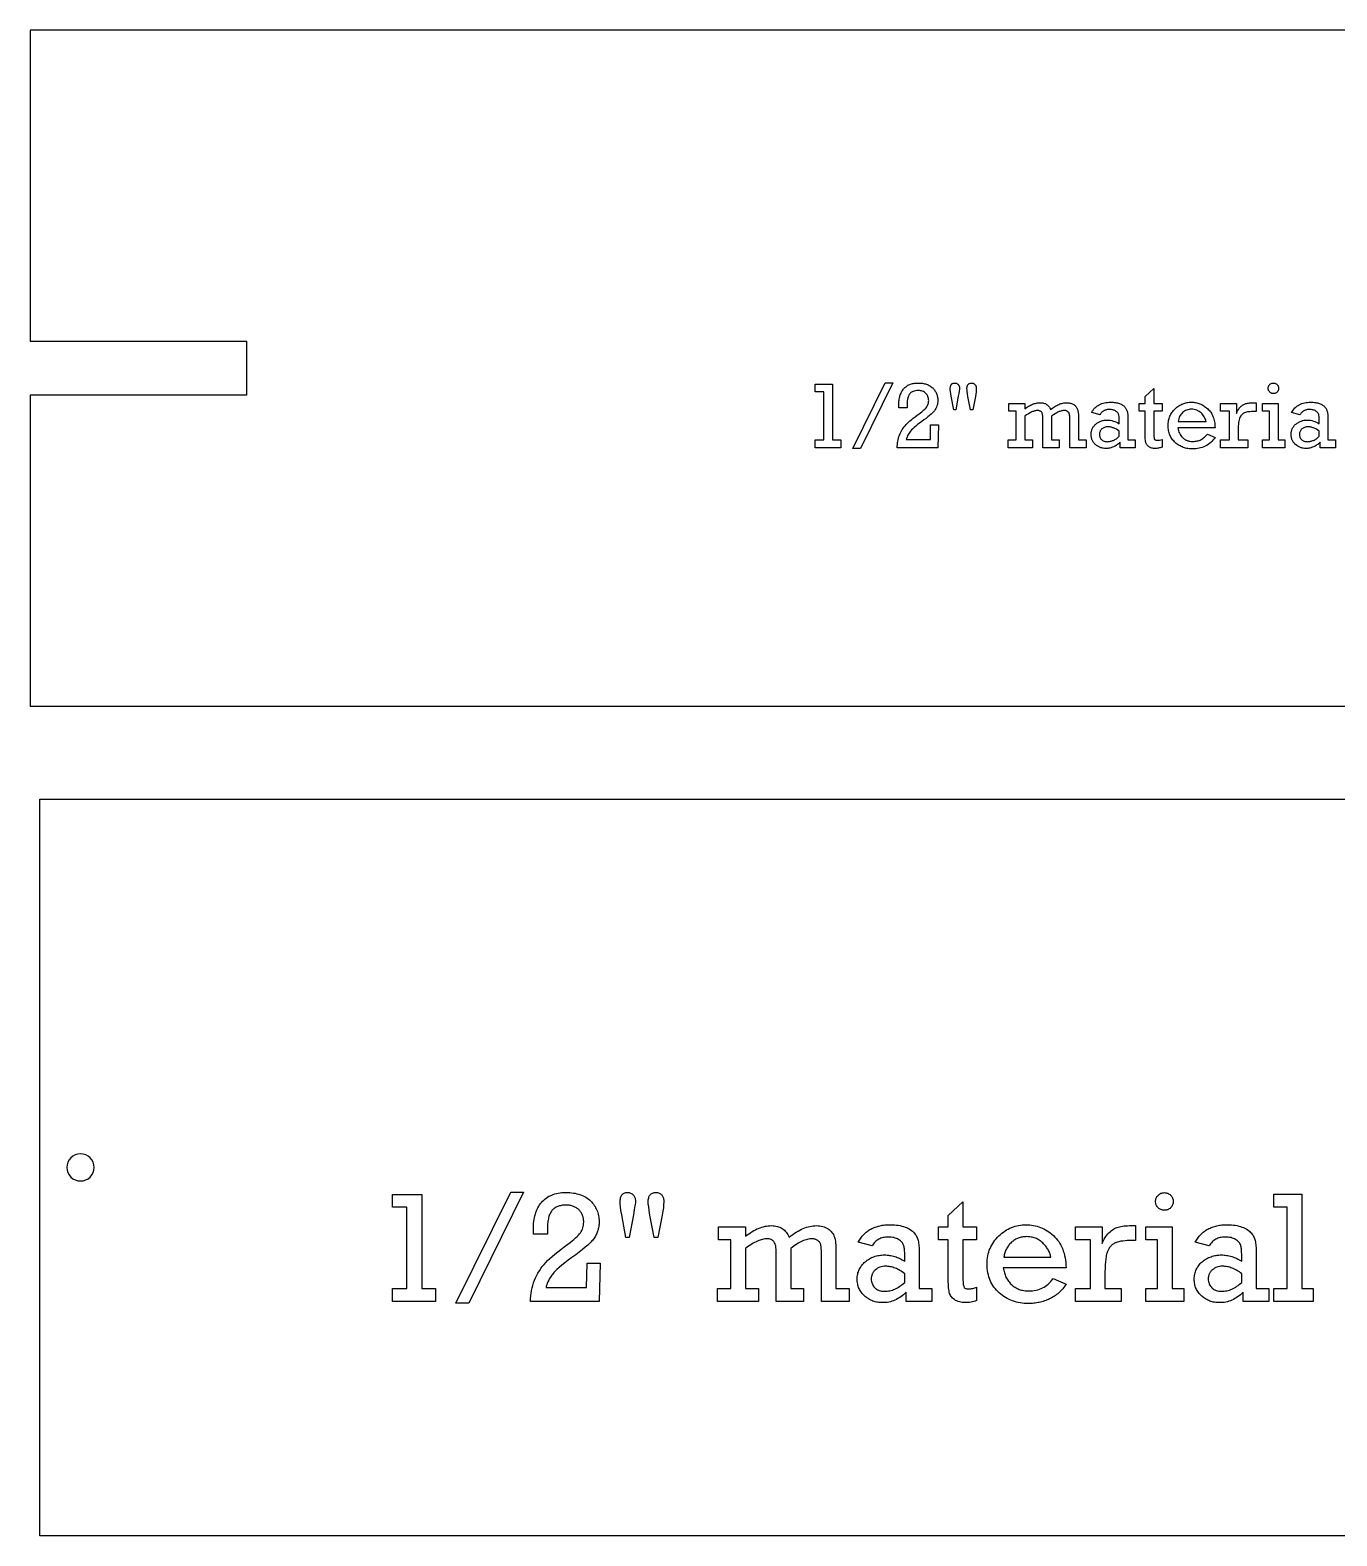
# Model space of a CAD drawing. Extents: x 1 to 150, y 1 to 98.
# Drawn here: x 99.74 to 111.82, y 83.37 to 97.29 of the extents above; entities that cross this region are included whole.
import ezdxf

# ---------------------------------------------------------------- set-up
doc = ezdxf.new("R2010")
doc.units = 0
doc.layers.add('LAYER_1', color=18, linetype='CONTINUOUS')

msp = doc.modelspace()

# ---------------------------------------------------------------- linework, layer by layer
at = {"layer": 'LAYER_1'}
for points in [[(123.554, 97.287), (99.741, 97.287), (99.741, 94.412), (101.741, 94.412), (101.741, 93.912), (99.741, 93.912), (99.741, 91.037), (123.554, 91.037), (123.554, 93.912), (121.554, 93.912), (121.554, 94.412), (123.554, 94.412)], [(107.076, 93.499), (107.076, 93.944), (106.996, 93.944), (106.996, 94.014), (107.156, 94.014), (107.156, 93.499), (107.233, 93.499), (107.233, 93.427), (106.996, 93.427), (106.996, 93.499)], [(107.645, 94.027), (107.715, 94.027), (107.415, 93.418), (107.345, 93.418)], [(108.136, 93.637), (108.13, 93.427), (107.754, 93.427), (107.755, 93.442), (107.756, 93.457), (107.757, 93.472), (107.76, 93.487), (107.763, 93.501), (107.767, 93.515), (107.771, 93.53), (107.776, 93.543), (107.782, 93.557), (107.788, 93.57), (107.795, 93.583), (107.802, 93.595), (107.81, 93.607), (107.819, 93.619), (107.828, 93.63), (107.837, 93.64), (107.848, 93.651), (107.86, 93.662), (107.873, 93.674), (107.887, 93.686), (107.903, 93.699), (107.92, 93.713), (107.938, 93.727), (107.958, 93.741), (107.97, 93.75), (107.982, 93.759), (107.992, 93.767), (108.001, 93.776), (108.009, 93.783), (108.016, 93.79), (108.022, 93.797), (108.028, 93.804), (108.032, 93.81), (108.035, 93.817), (108.039, 93.824), (108.041, 93.831), (108.043, 93.838), (108.045, 93.846), (108.045, 93.854), (108.046, 93.862), (108.045, 93.872), (108.044, 93.882), (108.042, 93.891), (108.039, 93.9), (108.036, 93.908), (108.031, 93.915), (108.026, 93.923), (108.02, 93.929), (108.013, 93.935), (108.006, 93.941), (107.998, 93.945), (107.989, 93.949), (107.98, 93.952), (107.97, 93.954), (107.96, 93.955), (107.949, 93.955), (107.936, 93.955), (107.924, 93.953), (107.913, 93.951), (107.903, 93.948), (107.898, 93.946), (107.894, 93.944), (107.89, 93.941), (107.886, 93.939), (107.882, 93.936), (107.878, 93.933), (107.875, 93.929), (107.871, 93.926), (107.869, 93.922), (107.866, 93.918), (107.863, 93.913), (107.861, 93.908), (107.857, 93.898), (107.853, 93.887), (107.85, 93.874), (107.848, 93.86), (107.847, 93.845), (107.847, 93.828), (107.847, 93.812), (107.848, 93.796), (107.77, 93.796), (107.769, 93.821), (107.769, 93.833), (107.77, 93.844), (107.771, 93.856), (107.772, 93.866), (107.774, 93.877), (107.776, 93.887), (107.778, 93.897), (107.78, 93.906), (107.783, 93.916), (107.787, 93.924), (107.791, 93.933), (107.795, 93.941), (107.799, 93.949), (107.804, 93.957), (107.809, 93.964), (107.814, 93.971), (107.82, 93.977), (107.826, 93.983), (107.833, 93.989), (107.84, 93.994), (107.847, 93.999), (107.854, 94.004), (107.862, 94.008), (107.87, 94.011), (107.879, 94.014), (107.887, 94.017), (107.897, 94.019), (107.906, 94.021), (107.916, 94.023), (107.926, 94.024), (107.936, 94.024), (107.947, 94.025), (107.958, 94.024), (107.969, 94.024), (107.979, 94.023), (107.989, 94.022), (107.998, 94.02), (108.008, 94.018), (108.017, 94.016), (108.025, 94.013), (108.034, 94.01), (108.042, 94.007), (108.049, 94.003), (108.057, 93.999), (108.064, 93.994), (108.07, 93.989), (108.077, 93.984), (108.083, 93.979), (108.088, 93.973), (108.094, 93.967), (108.099, 93.961), (108.103, 93.954), (108.108, 93.948), (108.111, 93.941), (108.115, 93.934), (108.118, 93.927), (108.121, 93.92), (108.123, 93.913), (108.125, 93.905), (108.127, 93.898), (108.128, 93.89), (108.129, 93.882), (108.13, 93.874), (108.13, 93.865), (108.129, 93.851), (108.128, 93.838), (108.126, 93.825), (108.122, 93.813), (108.118, 93.801), (108.113, 93.79), (108.106, 93.779), (108.099, 93.769), (108.09, 93.759), (108.08, 93.748), (108.068, 93.736), (108.054, 93.724), (108.038, 93.711), (108.021, 93.697), (108.002, 93.683), (107.981, 93.668), (107.961, 93.653), (107.942, 93.64), (107.926, 93.626), (107.911, 93.614), (107.898, 93.602), (107.887, 93.591), (107.878, 93.58), (107.87, 93.57), (107.864, 93.561), (107.858, 93.552), (107.853, 93.543), (107.849, 93.535), (107.846, 93.527), (107.843, 93.519), (107.841, 93.511), (107.839, 93.504), (108.061, 93.504), (108.064, 93.637)], [(108.277, 93.778), (108.254, 93.903), (108.25, 93.926), (108.247, 93.946), (108.245, 93.961), (108.245, 93.973), (108.245, 93.979), (108.246, 93.985), (108.246, 93.99), (108.247, 93.995), (108.249, 94), (108.251, 94.004), (108.253, 94.008), (108.255, 94.012), (108.258, 94.015), (108.261, 94.017), (108.264, 94.02), (108.268, 94.021), (108.272, 94.023), (108.276, 94.024), (108.281, 94.024), (108.286, 94.025), (108.29, 94.024), (108.295, 94.024), (108.299, 94.023), (108.303, 94.022), (108.307, 94.02), (108.31, 94.018), (108.314, 94.015), (108.317, 94.012), (108.32, 94.009), (108.322, 94.005), (108.325, 94.002), (108.326, 93.998), (108.328, 93.994), (108.329, 93.989), (108.329, 93.984), (108.329, 93.979), (108.329, 93.968), (108.327, 93.951), (108.323, 93.929), (108.318, 93.902), (108.296, 93.778)], [(108.432, 93.778), (108.409, 93.901), (108.405, 93.926), (108.402, 93.946), (108.4, 93.962), (108.399, 93.973), (108.399, 93.979), (108.4, 93.985), (108.401, 93.991), (108.402, 93.996), (108.403, 94), (108.405, 94.004), (108.408, 94.008), (108.41, 94.012), (108.413, 94.015), (108.416, 94.017), (108.42, 94.02), (108.424, 94.021), (108.428, 94.023), (108.432, 94.024), (108.437, 94.024), (108.442, 94.025), (108.447, 94.024), (108.451, 94.024), (108.456, 94.023), (108.46, 94.021), (108.463, 94.02), (108.467, 94.017), (108.47, 94.015), (108.473, 94.012), (108.476, 94.008), (108.478, 94.005), (108.48, 94.001), (108.482, 93.997), (108.483, 93.993), (108.484, 93.989), (108.484, 93.984), (108.485, 93.98), (108.484, 93.961), (108.483, 93.942), (108.48, 93.922), (108.477, 93.901), (108.453, 93.778)], [(109.992, 93.765), (109.992, 93.836), (110.046, 93.836), (110.046, 93.899), (110.126, 93.973), (110.126, 93.836), (110.202, 93.836), (110.202, 93.765), (110.126, 93.765), (110.126, 93.566), (110.126, 93.545), (110.127, 93.528), (110.128, 93.521), (110.129, 93.515), (110.13, 93.511), (110.131, 93.507), (110.133, 93.505), (110.135, 93.502), (110.137, 93.5), (110.14, 93.499), (110.144, 93.498), (110.148, 93.497), (110.153, 93.496), (110.158, 93.496), (110.169, 93.497), (110.18, 93.498), (110.191, 93.501), (110.202, 93.504), (110.202, 93.431), (110.194, 93.429), (110.186, 93.427), (110.178, 93.425), (110.171, 93.423), (110.163, 93.422), (110.155, 93.421), (110.148, 93.421), (110.14, 93.42), (110.131, 93.421), (110.122, 93.421), (110.114, 93.423), (110.107, 93.424), (110.099, 93.427), (110.093, 93.429), (110.086, 93.433), (110.08, 93.437), (110.075, 93.441), (110.07, 93.445), (110.065, 93.45), (110.062, 93.455), (110.058, 93.46), (110.055, 93.466), (110.053, 93.471), (110.051, 93.477), (110.05, 93.484), (110.049, 93.492), (110.047, 93.511), (110.046, 93.534), (110.046, 93.562), (110.046, 93.765)], [(111.183, 93.976), (111.183, 93.98), (111.184, 93.985), (111.185, 93.989), (111.186, 93.994), (111.188, 93.998), (111.19, 94.002), (111.193, 94.006), (111.196, 94.009), (111.2, 94.013), (111.204, 94.016), (111.208, 94.018), (111.212, 94.02), (111.217, 94.022), (111.221, 94.023), (111.226, 94.024), (111.231, 94.024), (111.236, 94.024), (111.241, 94.023), (111.245, 94.022), (111.25, 94.02), (111.254, 94.018), (111.258, 94.016), (111.262, 94.013), (111.266, 94.01), (111.269, 94.006), (111.272, 94.002), (111.274, 93.998), (111.276, 93.994), (111.278, 93.99), (111.279, 93.985), (111.28, 93.981), (111.28, 93.976), (111.28, 93.971), (111.279, 93.966), (111.278, 93.961), (111.276, 93.957), (111.274, 93.953), (111.272, 93.949), (111.269, 93.945), (111.266, 93.941), (111.262, 93.938), (111.258, 93.935), (111.254, 93.932), (111.25, 93.93), (111.245, 93.929), (111.241, 93.928), (111.236, 93.927), (111.231, 93.927), (111.226, 93.927), (111.222, 93.928), (111.217, 93.929), (111.213, 93.931), (111.208, 93.933), (111.204, 93.935), (111.201, 93.938), (111.197, 93.941), (111.194, 93.945), (111.191, 93.949), (111.188, 93.953), (111.186, 93.957), (111.185, 93.961), (111.184, 93.966), (111.183, 93.971)], [(108.853, 93.499), (108.853, 93.765), (108.785, 93.765), (108.785, 93.836), (108.933, 93.836), (108.933, 93.785), (108.942, 93.792), (108.951, 93.798), (108.96, 93.805), (108.969, 93.81), (108.978, 93.815), (108.987, 93.82), (108.996, 93.824), (109.005, 93.828), (109.014, 93.832), (109.023, 93.835), (109.032, 93.837), (109.041, 93.839), (109.049, 93.841), (109.058, 93.842), (109.067, 93.843), (109.076, 93.843), (109.084, 93.843), (109.092, 93.842), (109.1, 93.841), (109.108, 93.839), (109.115, 93.837), (109.122, 93.834), (109.129, 93.831), (109.135, 93.827), (109.141, 93.823), (109.146, 93.818), (109.151, 93.813), (109.156, 93.807), (109.161, 93.801), (109.165, 93.794), (109.169, 93.787), (109.172, 93.779), (109.182, 93.787), (109.192, 93.794), (109.202, 93.801), (109.212, 93.807), (109.221, 93.813), (109.231, 93.818), (109.24, 93.823), (109.249, 93.827), (109.259, 93.831), (109.268, 93.834), (109.277, 93.837), (109.286, 93.839), (109.295, 93.841), (109.304, 93.842), (109.312, 93.843), (109.321, 93.843), (109.331, 93.843), (109.34, 93.842), (109.349, 93.84), (109.357, 93.838), (109.365, 93.836), (109.373, 93.833), (109.38, 93.829), (109.386, 93.825), (109.393, 93.821), (109.398, 93.816), (109.403, 93.811), (109.408, 93.805), (109.412, 93.8), (109.415, 93.794), (109.418, 93.787), (109.421, 93.781), (109.423, 93.774), (109.425, 93.766), (109.426, 93.757), (109.428, 93.748), (109.429, 93.737), (109.429, 93.726), (109.43, 93.702), (109.43, 93.499), (109.501, 93.499), (109.501, 93.427), (109.349, 93.427), (109.349, 93.687), (109.349, 93.704), (109.349, 93.717), (109.348, 93.729), (109.346, 93.737), (109.345, 93.741), (109.344, 93.744), (109.343, 93.748), (109.341, 93.751), (109.339, 93.754), (109.336, 93.756), (109.333, 93.759), (109.33, 93.761), (109.327, 93.764), (109.323, 93.766), (109.32, 93.767), (109.316, 93.769), (109.312, 93.77), (109.308, 93.77), (109.304, 93.771), (109.299, 93.771), (109.293, 93.771), (109.286, 93.77), (109.279, 93.769), (109.272, 93.768), (109.266, 93.766), (109.259, 93.763), (109.251, 93.761), (109.244, 93.758), (109.237, 93.754), (109.229, 93.75), (109.214, 93.741), (109.198, 93.73), (109.182, 93.718), (109.182, 93.499), (109.252, 93.499), (109.252, 93.427), (109.102, 93.427), (109.102, 93.695), (109.101, 93.704), (109.101, 93.713), (109.1, 93.722), (109.099, 93.729), (109.097, 93.736), (109.095, 93.743), (109.093, 93.748), (109.09, 93.753), (109.087, 93.757), (109.083, 93.761), (109.079, 93.764), (109.074, 93.766), (109.069, 93.768), (109.064, 93.77), (109.057, 93.771), (109.051, 93.771), (109.045, 93.771), (109.039, 93.77), (109.033, 93.769), (109.026, 93.768), (109.02, 93.766), (109.013, 93.763), (109.006, 93.761), (108.999, 93.758), (108.983, 93.75), (108.968, 93.741), (108.951, 93.73), (108.933, 93.718), (108.933, 93.499), (109.005, 93.499), (109.005, 93.427), (108.78, 93.427), (108.78, 93.499)], [(109.955, 93.499), (109.955, 93.427), (109.815, 93.427), (109.815, 93.477), (109.807, 93.47), (109.8, 93.464), (109.792, 93.458), (109.785, 93.452), (109.777, 93.447), (109.769, 93.442), (109.761, 93.438), (109.753, 93.434), (109.745, 93.431), (109.736, 93.428), (109.728, 93.426), (109.72, 93.424), (109.711, 93.422), (109.702, 93.421), (109.693, 93.421), (109.684, 93.42), (109.671, 93.421), (109.657, 93.423), (109.651, 93.424), (109.645, 93.425), (109.638, 93.427), (109.632, 93.429), (109.626, 93.432), (109.62, 93.435), (109.615, 93.438), (109.609, 93.441), (109.598, 93.448), (109.587, 93.457), (109.582, 93.461), (109.578, 93.466), (109.573, 93.471), (109.569, 93.476), (109.566, 93.481), (109.562, 93.487), (109.559, 93.492), (109.556, 93.498), (109.554, 93.504), (109.552, 93.51), (109.55, 93.516), (109.549, 93.523), (109.548, 93.529), (109.547, 93.536), (109.546, 93.543), (109.546, 93.55), (109.546, 93.557), (109.547, 93.564), (109.548, 93.57), (109.549, 93.577), (109.55, 93.584), (109.552, 93.59), (109.555, 93.596), (109.557, 93.602), (109.56, 93.608), (109.563, 93.613), (109.567, 93.619), (109.571, 93.624), (109.575, 93.63), (109.58, 93.635), (109.585, 93.64), (109.59, 93.644), (109.595, 93.649), (109.601, 93.653), (109.607, 93.657), (109.613, 93.661), (109.619, 93.664), (109.625, 93.667), (109.632, 93.67), (109.638, 93.673), (109.645, 93.675), (109.652, 93.677), (109.659, 93.678), (109.666, 93.68), (109.673, 93.681), (109.68, 93.682), (109.695, 93.682), (109.71, 93.682), (109.724, 93.68), (109.738, 93.677), (109.752, 93.673), (109.766, 93.669), (109.78, 93.663), (109.793, 93.656), (109.807, 93.647), (109.807, 93.688), (109.806, 93.703), (109.805, 93.716), (109.803, 93.727), (109.801, 93.736), (109.799, 93.74), (109.797, 93.744), (109.794, 93.748), (109.791, 93.752), (109.787, 93.756), (109.783, 93.76), (109.778, 93.763), (109.773, 93.767), (109.767, 93.77), (109.761, 93.773), (109.755, 93.775), (109.748, 93.777), (109.741, 93.778), (109.733, 93.779), (109.725, 93.78), (109.716, 93.78), (109.709, 93.78), (109.702, 93.779), (109.695, 93.779), (109.688, 93.777), (109.682, 93.775), (109.675, 93.773), (109.67, 93.771), (109.664, 93.768), (109.659, 93.765), (109.654, 93.761), (109.649, 93.757), (109.644, 93.753), (109.64, 93.748), (109.636, 93.743), (109.632, 93.738), (109.629, 93.732), (109.552, 93.752), (109.558, 93.764), (109.566, 93.775), (109.573, 93.785), (109.582, 93.794), (109.591, 93.803), (109.6, 93.811), (109.611, 93.818), (109.621, 93.824), (109.633, 93.83), (109.645, 93.834), (109.657, 93.839), (109.67, 93.842), (109.684, 93.845), (109.698, 93.846), (109.713, 93.847), (109.728, 93.848), (109.74, 93.848), (109.751, 93.847), (109.761, 93.846), (109.771, 93.845), (109.781, 93.843), (109.791, 93.841), (109.8, 93.838), (109.808, 93.835), (109.816, 93.832), (109.824, 93.829), (109.831, 93.825), (109.837, 93.821), (109.843, 93.817), (109.849, 93.813), (109.854, 93.808), (109.858, 93.803), (109.862, 93.798), (109.866, 93.793), (109.869, 93.788), (109.872, 93.783), (109.875, 93.777), (109.877, 93.772), (109.879, 93.766), (109.88, 93.761), (109.882, 93.755), (109.883, 93.748), (109.885, 93.731), (109.886, 93.711), (109.886, 93.688), (109.886, 93.499)], [(110.692, 93.611), (110.347, 93.611), (110.35, 93.598), (110.353, 93.584), (110.357, 93.572), (110.363, 93.56), (110.369, 93.549), (110.376, 93.539), (110.383, 93.529), (110.392, 93.52), (110.397, 93.515), (110.402, 93.511), (110.407, 93.508), (110.412, 93.504), (110.418, 93.501), (110.423, 93.498), (110.429, 93.496), (110.435, 93.493), (110.441, 93.491), (110.447, 93.49), (110.453, 93.488), (110.46, 93.487), (110.473, 93.485), (110.487, 93.485), (110.498, 93.485), (110.508, 93.486), (110.518, 93.487), (110.527, 93.489), (110.537, 93.491), (110.546, 93.494), (110.554, 93.498), (110.563, 93.502), (110.571, 93.506), (110.579, 93.511), (110.587, 93.517), (110.594, 93.523), (110.601, 93.529), (110.608, 93.536), (110.614, 93.544), (110.621, 93.552), (110.692, 93.521), (110.683, 93.508), (110.673, 93.496), (110.663, 93.485), (110.652, 93.474), (110.64, 93.465), (110.628, 93.456), (110.615, 93.448), (110.602, 93.441), (110.588, 93.435), (110.574, 93.43), (110.559, 93.425), (110.545, 93.422), (110.53, 93.419), (110.516, 93.417), (110.501, 93.416), (110.486, 93.415), (110.474, 93.415), (110.463, 93.416), (110.452, 93.417), (110.441, 93.419), (110.43, 93.421), (110.419, 93.423), (110.409, 93.426), (110.399, 93.43), (110.389, 93.434), (110.379, 93.438), (110.37, 93.443), (110.36, 93.448), (110.351, 93.454), (110.342, 93.46), (110.334, 93.467), (110.325, 93.474), (110.317, 93.481), (110.31, 93.489), (110.303, 93.497), (110.296, 93.506), (110.29, 93.514), (110.285, 93.523), (110.28, 93.533), (110.275, 93.543), (110.271, 93.553), (110.268, 93.563), (110.265, 93.574), (110.263, 93.585), (110.261, 93.596), (110.26, 93.608), (110.259, 93.62), (110.259, 93.632), (110.259, 93.643), (110.26, 93.655), (110.261, 93.666), (110.263, 93.677), (110.265, 93.687), (110.268, 93.698), (110.271, 93.708), (110.275, 93.718), (110.279, 93.727), (110.284, 93.737), (110.289, 93.746), (110.295, 93.754), (110.302, 93.763), (110.308, 93.771), (110.316, 93.779), (110.324, 93.787), (110.332, 93.794), (110.34, 93.801), (110.349, 93.808), (110.357, 93.814), (110.366, 93.819), (110.375, 93.824), (110.384, 93.829), (110.393, 93.833), (110.403, 93.836), (110.412, 93.839), (110.422, 93.842), (110.432, 93.844), (110.442, 93.846), (110.452, 93.847), (110.462, 93.848), (110.473, 93.848), (110.483, 93.848), (110.493, 93.847), (110.503, 93.846), (110.513, 93.844), (110.523, 93.842), (110.532, 93.84), (110.542, 93.836), (110.551, 93.833), (110.561, 93.829), (110.57, 93.825), (110.579, 93.82), (110.588, 93.814), (110.596, 93.809), (110.605, 93.802), (110.614, 93.796), (110.622, 93.788), (110.63, 93.781), (110.638, 93.773), (110.645, 93.764), (110.652, 93.755), (110.658, 93.746), (110.663, 93.736), (110.668, 93.725), (110.673, 93.714), (110.677, 93.703), (110.681, 93.691), (110.684, 93.679), (110.686, 93.667), (110.689, 93.654), (110.69, 93.64), (110.691, 93.626)], [(110.825, 93.499), (110.825, 93.765), (110.743, 93.765), (110.743, 93.836), (110.89, 93.836), (110.89, 93.744), (110.893, 93.753), (110.897, 93.761), (110.901, 93.769), (110.906, 93.777), (110.911, 93.784), (110.916, 93.791), (110.921, 93.798), (110.927, 93.804), (110.933, 93.81), (110.939, 93.815), (110.946, 93.819), (110.952, 93.824), (110.958, 93.827), (110.965, 93.83), (110.972, 93.833), (110.978, 93.835), (110.985, 93.837), (110.993, 93.839), (111.001, 93.84), (111.01, 93.841), (111.03, 93.842), (111.052, 93.843), (111.073, 93.843), (111.073, 93.762), (111.057, 93.762), (111.042, 93.761), (111.028, 93.761), (111.015, 93.76), (111.003, 93.759), (110.992, 93.757), (110.982, 93.755), (110.973, 93.752), (110.965, 93.749), (110.958, 93.746), (110.951, 93.742), (110.945, 93.737), (110.939, 93.732), (110.933, 93.726), (110.929, 93.72), (110.924, 93.712), (110.92, 93.705), (110.917, 93.696), (110.914, 93.685), (110.911, 93.673), (110.909, 93.66), (110.908, 93.644), (110.907, 93.627), (110.906, 93.609), (110.906, 93.589), (110.906, 93.499), (110.995, 93.499), (110.995, 93.427), (110.743, 93.427), (110.743, 93.499)], [(111.194, 93.499), (111.194, 93.765), (111.131, 93.765), (111.131, 93.836), (111.274, 93.836), (111.274, 93.499), (111.338, 93.499), (111.338, 93.427), (111.131, 93.427), (111.131, 93.499)], [(111.804, 93.499), (111.804, 93.427), (111.664, 93.427), (111.664, 93.477), (111.656, 93.47), (111.649, 93.464), (111.641, 93.458), (111.633, 93.452), (111.626, 93.447), (111.618, 93.442), (111.61, 93.438), (111.602, 93.434), (111.594, 93.431), (111.585, 93.428), (111.577, 93.426), (111.568, 93.424), (111.56, 93.422), (111.551, 93.421), (111.542, 93.421), (111.533, 93.42), (111.52, 93.421), (111.506, 93.423), (111.5, 93.424), (111.493, 93.425), (111.487, 93.427), (111.481, 93.429), (111.475, 93.432), (111.469, 93.435), (111.463, 93.438), (111.458, 93.441), (111.447, 93.448), (111.436, 93.457), (111.431, 93.461), (111.427, 93.466), (111.422, 93.471), (111.418, 93.476), (111.414, 93.481), (111.411, 93.487), (111.408, 93.492), (111.405, 93.498), (111.403, 93.504), (111.401, 93.51), (111.399, 93.516), (111.398, 93.523), (111.396, 93.529), (111.396, 93.536), (111.395, 93.543), (111.395, 93.55), (111.395, 93.557), (111.396, 93.564), (111.397, 93.57), (111.398, 93.577), (111.399, 93.584), (111.401, 93.59), (111.403, 93.596), (111.406, 93.602), (111.409, 93.608), (111.412, 93.613), (111.416, 93.619), (111.42, 93.624), (111.424, 93.63), (111.428, 93.635), (111.433, 93.64), (111.439, 93.644), (111.444, 93.649), (111.45, 93.653), (111.456, 93.657), (111.462, 93.661), (111.468, 93.664), (111.474, 93.667), (111.48, 93.67), (111.487, 93.673), (111.494, 93.675), (111.5, 93.677), (111.507, 93.678), (111.515, 93.68), (111.522, 93.681), (111.529, 93.682), (111.544, 93.682), (111.559, 93.682), (111.573, 93.68), (111.587, 93.677), (111.601, 93.673), (111.615, 93.669), (111.628, 93.663), (111.642, 93.656), (111.655, 93.647), (111.655, 93.688), (111.655, 93.703), (111.654, 93.716), (111.652, 93.727), (111.65, 93.736), (111.648, 93.74), (111.646, 93.744), (111.643, 93.748), (111.64, 93.752), (111.636, 93.756), (111.632, 93.76), (111.627, 93.763), (111.622, 93.767), (111.616, 93.77), (111.61, 93.773), (111.604, 93.775), (111.597, 93.777), (111.589, 93.778), (111.582, 93.779), (111.574, 93.78), (111.565, 93.78), (111.558, 93.78), (111.55, 93.779), (111.543, 93.779), (111.537, 93.777), (111.53, 93.775), (111.524, 93.773), (111.518, 93.771), (111.513, 93.768), (111.508, 93.765), (111.502, 93.761), (111.498, 93.757), (111.493, 93.753), (111.489, 93.748), (111.485, 93.743), (111.481, 93.738), (111.477, 93.732), (111.4, 93.752), (111.407, 93.764), (111.414, 93.775), (111.422, 93.785), (111.431, 93.794), (111.44, 93.803), (111.449, 93.811), (111.46, 93.818), (111.47, 93.824), (111.482, 93.83), (111.494, 93.834), (111.506, 93.839), (111.519, 93.842), (111.533, 93.845), (111.547, 93.846), (111.562, 93.847), (111.577, 93.848), (111.589, 93.848), (111.6, 93.847), (111.61, 93.846), (111.62, 93.845), (111.63, 93.843), (111.639, 93.841), (111.648, 93.838), (111.657, 93.835), (111.665, 93.832), (111.673, 93.829), (111.68, 93.825), (111.686, 93.821), (111.692, 93.817), (111.698, 93.813), (111.703, 93.808), (111.707, 93.803), (111.711, 93.798), (111.715, 93.793), (111.718, 93.788), (111.721, 93.783), (111.723, 93.777), (111.726, 93.772), (111.728, 93.766), (111.729, 93.761), (111.731, 93.755), (111.732, 93.748), (111.734, 93.731), (111.735, 93.711), (111.735, 93.688), (111.735, 93.499)], [(110.609, 93.67), (110.606, 93.68), (110.603, 93.691), (110.599, 93.701), (110.593, 93.711), (110.587, 93.721), (110.58, 93.73), (110.573, 93.739), (110.564, 93.748), (110.555, 93.756), (110.545, 93.763), (110.54, 93.766), (110.534, 93.769), (110.529, 93.772), (110.524, 93.774), (110.512, 93.778), (110.5, 93.781), (110.488, 93.782), (110.475, 93.783), (110.463, 93.782), (110.452, 93.781), (110.441, 93.778), (110.43, 93.775), (110.42, 93.77), (110.41, 93.765), (110.401, 93.759), (110.392, 93.751), (110.384, 93.743), (110.377, 93.734), (110.37, 93.725), (110.365, 93.715), (110.36, 93.705), (110.356, 93.694), (110.353, 93.682), (110.35, 93.67)], [(109.807, 93.579), (109.794, 93.589), (109.781, 93.597), (109.767, 93.604), (109.754, 93.61), (109.748, 93.612), (109.741, 93.614), (109.735, 93.616), (109.728, 93.617), (109.721, 93.619), (109.715, 93.619), (109.708, 93.62), (109.701, 93.62), (109.693, 93.62), (109.685, 93.619), (109.678, 93.617), (109.671, 93.615), (109.664, 93.612), (109.657, 93.609), (109.651, 93.605), (109.646, 93.6), (109.64, 93.595), (109.636, 93.59), (109.632, 93.584), (109.629, 93.578), (109.626, 93.572), (109.624, 93.565), (109.623, 93.558), (109.623, 93.55), (109.623, 93.543), (109.624, 93.536), (109.626, 93.53), (109.628, 93.524), (109.631, 93.518), (109.634, 93.512), (109.638, 93.507), (109.643, 93.502), (109.648, 93.497), (109.653, 93.493), (109.659, 93.49), (109.666, 93.487), (109.673, 93.485), (109.68, 93.484), (109.688, 93.483), (109.696, 93.482), (109.704, 93.483), (109.711, 93.483), (109.718, 93.484), (109.725, 93.486), (109.732, 93.487), (109.739, 93.489), (109.746, 93.492), (109.753, 93.495), (109.76, 93.498), (109.767, 93.502), (109.773, 93.506), (109.78, 93.51), (109.787, 93.515), (109.794, 93.52), (109.8, 93.526), (109.807, 93.532)], [(111.655, 93.579), (111.642, 93.589), (111.629, 93.597), (111.616, 93.604), (111.603, 93.61), (111.597, 93.612), (111.59, 93.614), (111.583, 93.616), (111.577, 93.617), (111.57, 93.619), (111.563, 93.619), (111.557, 93.62), (111.55, 93.62), (111.542, 93.62), (111.534, 93.619), (111.527, 93.617), (111.52, 93.615), (111.513, 93.612), (111.506, 93.609), (111.5, 93.605), (111.494, 93.6), (111.489, 93.595), (111.485, 93.59), (111.481, 93.584), (111.478, 93.578), (111.475, 93.572), (111.473, 93.565), (111.472, 93.558), (111.472, 93.55), (111.472, 93.543), (111.473, 93.536), (111.475, 93.53), (111.477, 93.524), (111.48, 93.518), (111.483, 93.512), (111.487, 93.507), (111.492, 93.502), (111.497, 93.497), (111.502, 93.493), (111.508, 93.49), (111.515, 93.487), (111.522, 93.485), (111.529, 93.484), (111.537, 93.483), (111.545, 93.482), (111.552, 93.483), (111.56, 93.483), (111.567, 93.484), (111.574, 93.486), (111.581, 93.487), (111.588, 93.489), (111.595, 93.492), (111.602, 93.495), (111.609, 93.498), (111.616, 93.502), (111.622, 93.506), (111.629, 93.51), (111.636, 93.515), (111.642, 93.52), (111.649, 93.526), (111.655, 93.532)], [(122.019, 87.584), (122.019, 83.367), (99.832, 83.367), (99.832, 90.179), (119.527, 90.179), (120.519, 90.179), (122.019, 88.679)], [(103.224, 85.655), (103.224, 86.405), (103.089, 86.405), (103.089, 86.524), (103.36, 86.524), (103.36, 85.655), (103.489, 85.655), (103.489, 85.535), (103.089, 85.535), (103.089, 85.655)], [(104.183, 86.545), (104.301, 86.545), (103.795, 85.519), (103.677, 85.519)], [(105.009, 85.889), (105, 85.535), (104.367, 85.535), (104.367, 85.56), (104.369, 85.585), (104.372, 85.61), (104.376, 85.635), (104.381, 85.659), (104.387, 85.683), (104.395, 85.707), (104.404, 85.731), (104.413, 85.754), (104.424, 85.776), (104.435, 85.797), (104.448, 85.818), (104.461, 85.838), (104.475, 85.857), (104.491, 85.876), (104.507, 85.894), (104.524, 85.912), (104.544, 85.931), (104.566, 85.95), (104.591, 85.971), (104.617, 85.993), (104.646, 86.015), (104.677, 86.039), (104.71, 86.063), (104.731, 86.079), (104.75, 86.094), (104.767, 86.108), (104.782, 86.121), (104.796, 86.134), (104.808, 86.147), (104.818, 86.158), (104.827, 86.169), (104.834, 86.18), (104.84, 86.191), (104.846, 86.203), (104.85, 86.215), (104.853, 86.227), (104.856, 86.24), (104.857, 86.254), (104.858, 86.268), (104.858, 86.276), (104.857, 86.285), (104.856, 86.293), (104.855, 86.301), (104.853, 86.308), (104.852, 86.316), (104.849, 86.323), (104.847, 86.33), (104.844, 86.337), (104.841, 86.344), (104.837, 86.351), (104.833, 86.357), (104.829, 86.363), (104.824, 86.369), (104.82, 86.375), (104.814, 86.38), (104.809, 86.386), (104.803, 86.391), (104.797, 86.395), (104.79, 86.4), (104.784, 86.404), (104.777, 86.407), (104.77, 86.41), (104.763, 86.413), (104.755, 86.416), (104.747, 86.418), (104.739, 86.42), (104.731, 86.422), (104.722, 86.423), (104.713, 86.424), (104.704, 86.424), (104.695, 86.424), (104.684, 86.424), (104.673, 86.423), (104.663, 86.423), (104.653, 86.421), (104.644, 86.419), (104.634, 86.417), (104.626, 86.415), (104.617, 86.412), (104.609, 86.408), (104.602, 86.405), (104.595, 86.401), (104.588, 86.396), (104.581, 86.391), (104.575, 86.386), (104.57, 86.38), (104.564, 86.374), (104.559, 86.368), (104.555, 86.361), (104.55, 86.353), (104.546, 86.345), (104.542, 86.337), (104.539, 86.328), (104.536, 86.318), (104.533, 86.308), (104.531, 86.298), (104.529, 86.287), (104.527, 86.276), (104.525, 86.264), (104.524, 86.251), (104.524, 86.238), (104.523, 86.225), (104.523, 86.211), (104.523, 86.183), (104.524, 86.156), (104.393, 86.156), (104.392, 86.198), (104.392, 86.218), (104.393, 86.238), (104.394, 86.256), (104.397, 86.275), (104.399, 86.292), (104.403, 86.309), (104.406, 86.326), (104.411, 86.342), (104.416, 86.357), (104.422, 86.372), (104.428, 86.387), (104.435, 86.4), (104.442, 86.414), (104.45, 86.426), (104.459, 86.439), (104.468, 86.45), (104.478, 86.461), (104.488, 86.472), (104.499, 86.481), (104.511, 86.49), (104.523, 86.498), (104.535, 86.506), (104.548, 86.512), (104.562, 86.518), (104.576, 86.524), (104.591, 86.528), (104.607, 86.532), (104.622, 86.535), (104.639, 86.538), (104.656, 86.54), (104.674, 86.541), (104.692, 86.541), (104.71, 86.541), (104.728, 86.54), (104.745, 86.538), (104.762, 86.536), (104.778, 86.534), (104.794, 86.53), (104.809, 86.526), (104.823, 86.522), (104.837, 86.517), (104.851, 86.511), (104.864, 86.504), (104.876, 86.497), (104.888, 86.49), (104.899, 86.482), (104.91, 86.473), (104.92, 86.463), (104.93, 86.454), (104.939, 86.443), (104.947, 86.433), (104.955, 86.422), (104.962, 86.411), (104.968, 86.4), (104.974, 86.389), (104.98, 86.377), (104.984, 86.365), (104.988, 86.352), (104.992, 86.34), (104.995, 86.327), (104.997, 86.314), (104.998, 86.3), (104.999, 86.287), (104.999, 86.273), (104.999, 86.261), (104.999, 86.249), (104.998, 86.238), (104.996, 86.227), (104.994, 86.216), (104.992, 86.205), (104.99, 86.195), (104.986, 86.185), (104.983, 86.175), (104.979, 86.165), (104.975, 86.155), (104.97, 86.146), (104.965, 86.137), (104.96, 86.128), (104.954, 86.119), (104.947, 86.111), (104.941, 86.102), (104.933, 86.094), (104.925, 86.084), (104.916, 86.075), (104.906, 86.065), (104.895, 86.055), (104.872, 86.035), (104.845, 86.013), (104.816, 85.99), (104.784, 85.966), (104.749, 85.941), (104.715, 85.916), (104.684, 85.892), (104.656, 85.87), (104.631, 85.849), (104.609, 85.829), (104.599, 85.819), (104.59, 85.81), (104.582, 85.801), (104.574, 85.792), (104.568, 85.784), (104.562, 85.776), (104.551, 85.76), (104.542, 85.745), (104.534, 85.73), (104.527, 85.716), (104.521, 85.702), (104.516, 85.689), (104.512, 85.676), (104.51, 85.663), (104.883, 85.663), (104.889, 85.889)], [(105.248, 86.125), (105.209, 86.336), (105.202, 86.376), (105.197, 86.408), (105.194, 86.434), (105.193, 86.445), (105.193, 86.453), (105.194, 86.464), (105.194, 86.474), (105.196, 86.483), (105.198, 86.492), (105.2, 86.5), (105.203, 86.507), (105.206, 86.513), (105.211, 86.519), (105.215, 86.524), (105.22, 86.529), (105.226, 86.533), (105.232, 86.536), (105.239, 86.538), (105.246, 86.54), (105.254, 86.541), (105.262, 86.541), (105.27, 86.541), (105.277, 86.54), (105.284, 86.538), (105.291, 86.536), (105.297, 86.533), (105.304, 86.529), (105.309, 86.525), (105.315, 86.52), (105.32, 86.515), (105.324, 86.509), (105.327, 86.502), (105.33, 86.496), (105.333, 86.489), (105.334, 86.481), (105.335, 86.473), (105.336, 86.465), (105.335, 86.456), (105.335, 86.445), (105.333, 86.433), (105.331, 86.417), (105.325, 86.38), (105.317, 86.334), (105.279, 86.125)], [(105.509, 86.125), (105.47, 86.332), (105.463, 86.374), (105.458, 86.408), (105.456, 86.423), (105.454, 86.435), (105.454, 86.446), (105.453, 86.454), (105.454, 86.465), (105.454, 86.475), (105.456, 86.484), (105.458, 86.492), (105.46, 86.5), (105.463, 86.507), (105.467, 86.514), (105.471, 86.519), (105.476, 86.524), (105.482, 86.529), (105.488, 86.533), (105.494, 86.536), (105.501, 86.538), (105.509, 86.54), (105.517, 86.541), (105.526, 86.541), (105.534, 86.541), (105.541, 86.54), (105.548, 86.538), (105.555, 86.536), (105.561, 86.533), (105.567, 86.529), (105.572, 86.524), (105.578, 86.519), (105.582, 86.514), (105.586, 86.508), (105.589, 86.502), (105.592, 86.495), (105.594, 86.488), (105.596, 86.481), (105.597, 86.473), (105.597, 86.466), (105.597, 86.45), (105.596, 86.434), (105.595, 86.418), (105.594, 86.401), (105.592, 86.385), (105.59, 86.368), (105.587, 86.351), (105.584, 86.333), (105.543, 86.125)], [(108.137, 86.104), (108.137, 86.224), (108.227, 86.224), (108.227, 86.33), (108.362, 86.454), (108.362, 86.224), (108.489, 86.224), (108.489, 86.104), (108.362, 86.104), (108.362, 85.769), (108.362, 85.75), (108.362, 85.732), (108.363, 85.717), (108.364, 85.704), (108.365, 85.692), (108.367, 85.683), (108.369, 85.675), (108.371, 85.669), (108.373, 85.665), (108.377, 85.661), (108.381, 85.658), (108.386, 85.655), (108.392, 85.653), (108.399, 85.652), (108.407, 85.651), (108.415, 85.651), (108.425, 85.651), (108.434, 85.652), (108.443, 85.653), (108.453, 85.654), (108.462, 85.656), (108.471, 85.659), (108.48, 85.662), (108.489, 85.665), (108.489, 85.542), (108.476, 85.537), (108.463, 85.534), (108.45, 85.53), (108.437, 85.528), (108.424, 85.526), (108.411, 85.524), (108.398, 85.523), (108.385, 85.523), (108.37, 85.524), (108.356, 85.525), (108.342, 85.527), (108.329, 85.53), (108.317, 85.534), (108.306, 85.539), (108.295, 85.544), (108.285, 85.551), (108.276, 85.558), (108.267, 85.565), (108.26, 85.573), (108.254, 85.581), (108.248, 85.59), (108.243, 85.599), (108.239, 85.609), (108.236, 85.619), (108.234, 85.631), (108.232, 85.644), (108.23, 85.659), (108.229, 85.676), (108.228, 85.694), (108.227, 85.715), (108.227, 85.737), (108.227, 85.762), (108.227, 86.104)], [(110.142, 86.458), (110.142, 86.467), (110.144, 86.474), (110.145, 86.482), (110.148, 86.489), (110.151, 86.496), (110.155, 86.503), (110.16, 86.509), (110.165, 86.515), (110.171, 86.521), (110.178, 86.526), (110.184, 86.53), (110.191, 86.534), (110.199, 86.536), (110.207, 86.538), (110.215, 86.539), (110.224, 86.54), (110.232, 86.539), (110.24, 86.538), (110.248, 86.536), (110.255, 86.534), (110.262, 86.53), (110.269, 86.526), (110.276, 86.522), (110.282, 86.516), (110.287, 86.51), (110.292, 86.504), (110.296, 86.497), (110.3, 86.49), (110.303, 86.483), (110.304, 86.475), (110.306, 86.467), (110.306, 86.458), (110.306, 86.45), (110.304, 86.442), (110.303, 86.434), (110.3, 86.427), (110.296, 86.42), (110.292, 86.413), (110.287, 86.407), (110.282, 86.4), (110.276, 86.395), (110.269, 86.39), (110.262, 86.386), (110.255, 86.382), (110.248, 86.38), (110.24, 86.378), (110.232, 86.377), (110.224, 86.377), (110.216, 86.377), (110.208, 86.378), (110.2, 86.38), (110.192, 86.383), (110.185, 86.386), (110.179, 86.39), (110.172, 86.395), (110.166, 86.401), (110.16, 86.407), (110.156, 86.413), (110.151, 86.42), (110.148, 86.427), (110.145, 86.435), (110.144, 86.442), (110.142, 86.45)], [(111.359, 85.655), (111.359, 86.405), (111.236, 86.405), (111.236, 86.525), (111.494, 86.525), (111.494, 85.655), (111.6, 85.655), (111.6, 85.535), (111.236, 85.535), (111.236, 85.655)], [(106.218, 85.655), (106.218, 86.104), (106.103, 86.104), (106.103, 86.224), (106.353, 86.224), (106.353, 86.137), (106.368, 86.149), (106.383, 86.16), (106.399, 86.17), (106.414, 86.18), (106.429, 86.189), (106.444, 86.197), (106.459, 86.204), (106.474, 86.21), (106.489, 86.216), (106.504, 86.221), (106.519, 86.225), (106.534, 86.229), (106.548, 86.231), (106.563, 86.233), (106.578, 86.234), (106.593, 86.235), (106.607, 86.234), (106.621, 86.233), (106.634, 86.231), (106.647, 86.228), (106.659, 86.224), (106.671, 86.22), (106.682, 86.214), (106.692, 86.208), (106.702, 86.201), (106.712, 86.193), (106.72, 86.184), (106.728, 86.174), (106.736, 86.164), (106.743, 86.152), (106.75, 86.14), (106.755, 86.127), (106.772, 86.14), (106.789, 86.152), (106.805, 86.164), (106.822, 86.174), (106.838, 86.184), (106.854, 86.193), (106.87, 86.201), (106.885, 86.208), (106.901, 86.214), (106.917, 86.22), (106.932, 86.224), (106.947, 86.228), (106.962, 86.231), (106.977, 86.233), (106.992, 86.234), (107.006, 86.235), (107.023, 86.234), (107.038, 86.233), (107.053, 86.231), (107.067, 86.227), (107.081, 86.223), (107.093, 86.218), (107.105, 86.212), (107.116, 86.205), (107.127, 86.198), (107.136, 86.189), (107.145, 86.181), (107.152, 86.172), (107.159, 86.162), (107.165, 86.152), (107.17, 86.141), (107.174, 86.13), (107.178, 86.118), (107.181, 86.105), (107.183, 86.09), (107.186, 86.074), (107.187, 86.057), (107.188, 86.038), (107.189, 86.018), (107.189, 85.997), (107.189, 85.655), (107.31, 85.655), (107.31, 85.535), (107.054, 85.535), (107.054, 85.973), (107.054, 86), (107.053, 86.024), (107.051, 86.043), (107.05, 86.05), (107.049, 86.057), (107.047, 86.063), (107.045, 86.069), (107.042, 86.074), (107.039, 86.079), (107.036, 86.084), (107.031, 86.089), (107.027, 86.093), (107.022, 86.098), (107.016, 86.101), (107.01, 86.105), (107.004, 86.107), (106.998, 86.11), (106.991, 86.111), (106.984, 86.113), (106.977, 86.113), (106.969, 86.114), (106.958, 86.113), (106.947, 86.112), (106.936, 86.111), (106.924, 86.108), (106.913, 86.105), (106.901, 86.101), (106.889, 86.097), (106.876, 86.091), (106.864, 86.085), (106.851, 86.079), (106.839, 86.072), (106.826, 86.064), (106.812, 86.055), (106.799, 86.045), (106.786, 86.035), (106.772, 86.025), (106.772, 85.655), (106.89, 85.655), (106.89, 85.535), (106.636, 85.535), (106.636, 85.985), (106.636, 86.002), (106.635, 86.017), (106.634, 86.031), (106.632, 86.044), (106.629, 86.055), (106.626, 86.066), (106.622, 86.075), (106.617, 86.083), (106.614, 86.087), (106.612, 86.09), (106.609, 86.094), (106.605, 86.097), (106.602, 86.099), (106.598, 86.102), (106.595, 86.104), (106.591, 86.106), (106.582, 86.109), (106.572, 86.112), (106.562, 86.113), (106.551, 86.114), (106.541, 86.113), (106.531, 86.112), (106.52, 86.111), (106.509, 86.108), (106.498, 86.105), (106.487, 86.101), (106.475, 86.097), (106.463, 86.091), (106.45, 86.085), (106.437, 86.079), (106.424, 86.072), (106.411, 86.064), (106.397, 86.055), (106.382, 86.045), (106.368, 86.035), (106.353, 86.025), (106.353, 85.655), (106.474, 85.655), (106.474, 85.535), (106.094, 85.535), (106.094, 85.655)], [(108.074, 85.655), (108.074, 85.535), (107.838, 85.535), (107.838, 85.619), (107.825, 85.607), (107.813, 85.596), (107.8, 85.586), (107.787, 85.577), (107.774, 85.568), (107.761, 85.56), (107.747, 85.553), (107.734, 85.547), (107.72, 85.541), (107.706, 85.537), (107.692, 85.532), (107.677, 85.529), (107.663, 85.526), (107.648, 85.525), (107.633, 85.523), (107.618, 85.523), (107.606, 85.523), (107.595, 85.524), (107.584, 85.525), (107.573, 85.527), (107.562, 85.529), (107.551, 85.532), (107.541, 85.535), (107.53, 85.538), (107.52, 85.542), (107.51, 85.547), (107.5, 85.552), (107.491, 85.558), (107.482, 85.564), (107.472, 85.57), (107.463, 85.577), (107.455, 85.584), (107.446, 85.592), (107.438, 85.6), (107.431, 85.609), (107.424, 85.617), (107.418, 85.626), (107.412, 85.635), (107.407, 85.645), (107.403, 85.654), (107.398, 85.664), (107.395, 85.674), (107.392, 85.685), (107.39, 85.695), (107.388, 85.706), (107.386, 85.718), (107.385, 85.729), (107.385, 85.741), (107.385, 85.753), (107.386, 85.765), (107.388, 85.776), (107.39, 85.787), (107.392, 85.798), (107.396, 85.809), (107.399, 85.819), (107.404, 85.829), (107.409, 85.839), (107.414, 85.849), (107.42, 85.858), (107.427, 85.867), (107.434, 85.876), (107.442, 85.884), (107.45, 85.893), (107.459, 85.901), (107.468, 85.908), (107.478, 85.916), (107.488, 85.922), (107.498, 85.928), (107.508, 85.934), (107.518, 85.939), (107.529, 85.944), (107.54, 85.948), (107.551, 85.952), (107.563, 85.955), (107.575, 85.958), (107.587, 85.96), (107.599, 85.962), (107.611, 85.963), (107.624, 85.964), (107.637, 85.964), (107.649, 85.964), (107.661, 85.963), (107.673, 85.962), (107.685, 85.96), (107.697, 85.958), (107.708, 85.956), (107.72, 85.953), (107.732, 85.949), (107.744, 85.946), (107.755, 85.941), (107.767, 85.936), (107.778, 85.931), (107.79, 85.925), (107.801, 85.919), (107.813, 85.913), (107.824, 85.906), (107.824, 85.974), (107.824, 85.987), (107.823, 85.999), (107.823, 86.01), (107.822, 86.021), (107.82, 86.03), (107.818, 86.039), (107.816, 86.048), (107.814, 86.055), (107.811, 86.062), (107.807, 86.069), (107.803, 86.076), (107.797, 86.082), (107.791, 86.089), (107.784, 86.095), (107.776, 86.101), (107.767, 86.107), (107.758, 86.112), (107.748, 86.117), (107.737, 86.12), (107.725, 86.124), (107.713, 86.126), (107.7, 86.128), (107.686, 86.129), (107.672, 86.129), (107.659, 86.129), (107.647, 86.128), (107.635, 86.126), (107.624, 86.124), (107.613, 86.121), (107.603, 86.118), (107.593, 86.114), (107.584, 86.109), (107.575, 86.104), (107.566, 86.098), (107.558, 86.091), (107.55, 86.084), (107.543, 86.076), (107.536, 86.067), (107.53, 86.058), (107.524, 86.048), (107.394, 86.082), (107.4, 86.092), (107.406, 86.102), (107.412, 86.111), (107.418, 86.12), (107.424, 86.129), (107.431, 86.137), (107.438, 86.145), (107.445, 86.153), (107.453, 86.16), (107.461, 86.167), (107.469, 86.174), (107.477, 86.18), (107.485, 86.187), (107.494, 86.192), (107.503, 86.198), (107.512, 86.203), (107.521, 86.208), (107.531, 86.212), (107.541, 86.217), (107.551, 86.221), (107.562, 86.224), (107.572, 86.228), (107.583, 86.231), (107.594, 86.233), (107.606, 86.236), (107.617, 86.238), (107.629, 86.239), (107.641, 86.241), (107.654, 86.242), (107.666, 86.243), (107.679, 86.243), (107.692, 86.243), (107.711, 86.243), (107.73, 86.242), (107.748, 86.24), (107.765, 86.238), (107.781, 86.235), (107.797, 86.231), (107.812, 86.227), (107.827, 86.222), (107.84, 86.217), (107.853, 86.211), (107.865, 86.205), (107.876, 86.198), (107.886, 86.191), (107.895, 86.184), (107.904, 86.176), (107.911, 86.168), (107.918, 86.16), (107.924, 86.151), (107.929, 86.143), (107.934, 86.134), (107.939, 86.125), (107.942, 86.115), (107.946, 86.106), (107.948, 86.097), (107.951, 86.086), (107.953, 86.074), (107.954, 86.061), (107.956, 86.047), (107.957, 86.031), (107.957, 86.013), (107.958, 85.994), (107.958, 85.974), (107.958, 85.655)], [(109.315, 85.845), (108.735, 85.845), (108.737, 85.833), (108.739, 85.822), (108.742, 85.811), (108.745, 85.8), (108.748, 85.789), (108.752, 85.779), (108.756, 85.769), (108.76, 85.759), (108.765, 85.749), (108.771, 85.74), (108.776, 85.731), (108.782, 85.722), (108.789, 85.714), (108.796, 85.706), (108.803, 85.698), (108.811, 85.691), (108.819, 85.683), (108.827, 85.677), (108.835, 85.67), (108.844, 85.665), (108.853, 85.659), (108.863, 85.654), (108.872, 85.65), (108.882, 85.646), (108.892, 85.643), (108.903, 85.64), (108.913, 85.637), (108.924, 85.635), (108.936, 85.633), (108.947, 85.632), (108.959, 85.632), (108.971, 85.631), (108.988, 85.632), (109.005, 85.633), (109.022, 85.635), (109.038, 85.639), (109.054, 85.643), (109.069, 85.647), (109.084, 85.653), (109.098, 85.66), (109.112, 85.667), (109.125, 85.676), (109.138, 85.685), (109.15, 85.695), (109.162, 85.707), (109.174, 85.719), (109.185, 85.732), (109.195, 85.745), (109.315, 85.693), (109.308, 85.682), (109.3, 85.671), (109.292, 85.66), (109.284, 85.65), (109.275, 85.641), (109.266, 85.631), (109.257, 85.622), (109.248, 85.614), (109.238, 85.606), (109.228, 85.598), (109.218, 85.59), (109.208, 85.583), (109.197, 85.576), (109.186, 85.57), (109.175, 85.564), (109.163, 85.558), (109.152, 85.553), (109.14, 85.548), (109.128, 85.543), (109.116, 85.539), (109.104, 85.535), (109.092, 85.532), (109.08, 85.528), (109.068, 85.526), (109.056, 85.523), (109.043, 85.521), (109.031, 85.519), (109.018, 85.517), (109.006, 85.516), (108.993, 85.515), (108.981, 85.515), (108.968, 85.515), (108.949, 85.515), (108.929, 85.516), (108.91, 85.518), (108.892, 85.521), (108.874, 85.524), (108.856, 85.528), (108.839, 85.533), (108.821, 85.539), (108.805, 85.546), (108.788, 85.553), (108.772, 85.561), (108.757, 85.57), (108.741, 85.58), (108.727, 85.59), (108.712, 85.601), (108.698, 85.613), (108.684, 85.626), (108.671, 85.639), (108.66, 85.653), (108.649, 85.667), (108.639, 85.682), (108.629, 85.697), (108.621, 85.713), (108.614, 85.729), (108.607, 85.746), (108.601, 85.763), (108.597, 85.781), (108.593, 85.8), (108.589, 85.819), (108.587, 85.839), (108.586, 85.859), (108.586, 85.879), (108.586, 85.899), (108.587, 85.918), (108.589, 85.937), (108.592, 85.955), (108.596, 85.973), (108.601, 85.991), (108.606, 86.008), (108.613, 86.024), (108.62, 86.04), (108.628, 86.056), (108.637, 86.071), (108.647, 86.086), (108.658, 86.1), (108.669, 86.114), (108.682, 86.128), (108.695, 86.141), (108.709, 86.153), (108.723, 86.165), (108.737, 86.176), (108.752, 86.186), (108.766, 86.195), (108.781, 86.203), (108.797, 86.211), (108.812, 86.218), (108.828, 86.224), (108.844, 86.229), (108.861, 86.233), (108.877, 86.237), (108.894, 86.24), (108.911, 86.242), (108.928, 86.243), (108.946, 86.243), (108.963, 86.243), (108.98, 86.242), (108.997, 86.24), (109.014, 86.237), (109.03, 86.234), (109.047, 86.229), (109.063, 86.224), (109.078, 86.218), (109.094, 86.212), (109.109, 86.204), (109.125, 86.196), (109.14, 86.187), (109.155, 86.177), (109.169, 86.167), (109.184, 86.155), (109.198, 86.143), (109.212, 86.13), (109.224, 86.117), (109.236, 86.102), (109.247, 86.087), (109.258, 86.071), (109.267, 86.054), (109.276, 86.037), (109.284, 86.019), (109.29, 86), (109.297, 85.98), (109.302, 85.959), (109.306, 85.938), (109.31, 85.916), (109.312, 85.893), (109.314, 85.869)], [(109.54, 85.655), (109.54, 86.104), (109.401, 86.104), (109.401, 86.224), (109.648, 86.224), (109.648, 86.069), (109.654, 86.084), (109.661, 86.098), (109.668, 86.111), (109.676, 86.124), (109.684, 86.136), (109.693, 86.148), (109.702, 86.159), (109.712, 86.169), (109.722, 86.179), (109.732, 86.187), (109.743, 86.195), (109.754, 86.202), (109.764, 86.209), (109.775, 86.214), (109.786, 86.218), (109.798, 86.222), (109.809, 86.225), (109.822, 86.228), (109.836, 86.23), (109.851, 86.232), (109.867, 86.233), (109.884, 86.234), (109.902, 86.235), (109.921, 86.235), (109.957, 86.235), (109.957, 86.098), (109.93, 86.098), (109.905, 86.098), (109.881, 86.097), (109.86, 86.095), (109.84, 86.093), (109.821, 86.09), (109.804, 86.086), (109.789, 86.082), (109.776, 86.077), (109.769, 86.075), (109.763, 86.072), (109.757, 86.068), (109.752, 86.065), (109.746, 86.061), (109.741, 86.057), (109.736, 86.053), (109.731, 86.048), (109.727, 86.043), (109.722, 86.038), (109.718, 86.033), (109.714, 86.027), (109.71, 86.021), (109.707, 86.015), (109.703, 86.009), (109.7, 86.002), (109.697, 85.995), (109.694, 85.987), (109.692, 85.979), (109.689, 85.97), (109.687, 85.96), (109.685, 85.949), (109.682, 85.926), (109.679, 85.9), (109.677, 85.872), (109.676, 85.841), (109.675, 85.807), (109.675, 85.655), (109.826, 85.655), (109.826, 85.535), (109.401, 85.535), (109.401, 85.655)], [(110.161, 85.655), (110.161, 86.104), (110.054, 86.104), (110.054, 86.224), (110.297, 86.224), (110.297, 85.655), (110.404, 85.655), (110.404, 85.535), (110.054, 85.535), (110.054, 85.655)], [(111.189, 85.655), (111.189, 85.535), (110.952, 85.535), (110.952, 85.619), (110.94, 85.607), (110.927, 85.596), (110.914, 85.586), (110.901, 85.577), (110.888, 85.568), (110.875, 85.56), (110.862, 85.553), (110.848, 85.547), (110.834, 85.541), (110.82, 85.537), (110.806, 85.532), (110.792, 85.529), (110.777, 85.526), (110.763, 85.525), (110.748, 85.523), (110.733, 85.523), (110.721, 85.523), (110.71, 85.524), (110.698, 85.525), (110.687, 85.527), (110.676, 85.529), (110.666, 85.532), (110.655, 85.535), (110.645, 85.538), (110.635, 85.542), (110.625, 85.547), (110.615, 85.552), (110.605, 85.558), (110.596, 85.564), (110.587, 85.57), (110.578, 85.577), (110.569, 85.584), (110.561, 85.592), (110.553, 85.6), (110.546, 85.609), (110.539, 85.617), (110.533, 85.626), (110.527, 85.635), (110.522, 85.645), (110.517, 85.654), (110.513, 85.664), (110.509, 85.674), (110.506, 85.685), (110.504, 85.695), (110.502, 85.706), (110.501, 85.718), (110.5, 85.729), (110.5, 85.741), (110.5, 85.753), (110.501, 85.765), (110.502, 85.776), (110.504, 85.787), (110.507, 85.798), (110.51, 85.809), (110.514, 85.819), (110.518, 85.829), (110.523, 85.839), (110.528, 85.849), (110.535, 85.858), (110.541, 85.867), (110.548, 85.876), (110.556, 85.884), (110.564, 85.893), (110.573, 85.901), (110.583, 85.908), (110.592, 85.916), (110.602, 85.922), (110.612, 85.928), (110.622, 85.934), (110.633, 85.939), (110.644, 85.944), (110.655, 85.948), (110.666, 85.952), (110.677, 85.955), (110.689, 85.958), (110.701, 85.96), (110.713, 85.962), (110.726, 85.963), (110.738, 85.964), (110.751, 85.964), (110.763, 85.964), (110.775, 85.963), (110.787, 85.962), (110.799, 85.96), (110.811, 85.958), (110.823, 85.956), (110.835, 85.953), (110.846, 85.949), (110.858, 85.946), (110.87, 85.941), (110.881, 85.936), (110.893, 85.931), (110.904, 85.925), (110.916, 85.919), (110.927, 85.913), (110.939, 85.906), (110.939, 85.974), (110.938, 85.987), (110.938, 85.999), (110.937, 86.01), (110.936, 86.021), (110.935, 86.03), (110.933, 86.039), (110.931, 86.048), (110.929, 86.055), (110.926, 86.062), (110.922, 86.069), (110.917, 86.076), (110.912, 86.082), (110.906, 86.089), (110.899, 86.095), (110.891, 86.101), (110.882, 86.107), (110.872, 86.112), (110.862, 86.117), (110.851, 86.12), (110.84, 86.124), (110.827, 86.126), (110.814, 86.128), (110.8, 86.129), (110.786, 86.129), (110.774, 86.129), (110.761, 86.128), (110.75, 86.126), (110.739, 86.124), (110.728, 86.121), (110.718, 86.118), (110.708, 86.114), (110.698, 86.109), (110.689, 86.104), (110.681, 86.098), (110.673, 86.091), (110.665, 86.084), (110.658, 86.076), (110.651, 86.067), (110.645, 86.058), (110.639, 86.048), (110.509, 86.082), (110.514, 86.092), (110.52, 86.102), (110.526, 86.111), (110.532, 86.12), (110.539, 86.129), (110.546, 86.137), (110.553, 86.145), (110.56, 86.153), (110.567, 86.16), (110.575, 86.167), (110.583, 86.174), (110.591, 86.18), (110.6, 86.187), (110.608, 86.192), (110.617, 86.198), (110.626, 86.203), (110.636, 86.208), (110.646, 86.212), (110.656, 86.217), (110.666, 86.221), (110.676, 86.224), (110.687, 86.228), (110.698, 86.231), (110.709, 86.233), (110.72, 86.236), (110.732, 86.238), (110.744, 86.239), (110.756, 86.241), (110.768, 86.242), (110.781, 86.243), (110.794, 86.243), (110.807, 86.243), (110.826, 86.243), (110.844, 86.242), (110.862, 86.24), (110.879, 86.238), (110.896, 86.235), (110.911, 86.231), (110.927, 86.227), (110.941, 86.222), (110.955, 86.217), (110.968, 86.211), (110.979, 86.205), (110.99, 86.198), (111.001, 86.191), (111.01, 86.184), (111.018, 86.176), (111.025, 86.168), (111.032, 86.16), (111.038, 86.151), (111.044, 86.143), (111.049, 86.134), (111.053, 86.125), (111.057, 86.115), (111.06, 86.106), (111.063, 86.097), (111.065, 86.086), (111.067, 86.074), (111.069, 86.061), (111.07, 86.047), (111.071, 86.031), (111.072, 86.013), (111.072, 85.994), (111.072, 85.974), (111.072, 85.655)], [(109.175, 85.943), (109.173, 85.952), (109.171, 85.961), (109.168, 85.97), (109.165, 85.979), (109.162, 85.987), (109.158, 85.996), (109.154, 86.004), (109.149, 86.013), (109.144, 86.021), (109.139, 86.029), (109.134, 86.037), (109.128, 86.045), (109.121, 86.052), (109.114, 86.06), (109.107, 86.067), (109.1, 86.075), (109.092, 86.082), (109.084, 86.089), (109.076, 86.095), (109.068, 86.101), (109.059, 86.106), (109.05, 86.111), (109.041, 86.115), (109.032, 86.119), (109.022, 86.122), (109.012, 86.125), (109.003, 86.128), (108.992, 86.13), (108.982, 86.132), (108.971, 86.133), (108.961, 86.133), (108.95, 86.134), (108.94, 86.133), (108.93, 86.133), (108.92, 86.132), (108.91, 86.13), (108.901, 86.128), (108.892, 86.126), (108.883, 86.123), (108.874, 86.12), (108.866, 86.117), (108.857, 86.113), (108.849, 86.109), (108.841, 86.104), (108.833, 86.099), (108.825, 86.093), (108.818, 86.087), (108.811, 86.081), (108.804, 86.074), (108.797, 86.067), (108.791, 86.06), (108.785, 86.052), (108.779, 86.044), (108.774, 86.036), (108.769, 86.028), (108.764, 86.02), (108.76, 86.011), (108.756, 86.002), (108.753, 85.993), (108.749, 85.983), (108.747, 85.974), (108.744, 85.964), (108.742, 85.954), (108.74, 85.943)], [(107.824, 85.791), (107.813, 85.799), (107.802, 85.807), (107.791, 85.814), (107.78, 85.821), (107.769, 85.827), (107.758, 85.833), (107.747, 85.838), (107.736, 85.842), (107.725, 85.846), (107.714, 85.85), (107.703, 85.853), (107.691, 85.855), (107.68, 85.857), (107.669, 85.858), (107.658, 85.859), (107.647, 85.859), (107.633, 85.859), (107.62, 85.857), (107.607, 85.855), (107.595, 85.851), (107.584, 85.847), (107.573, 85.841), (107.562, 85.834), (107.553, 85.827), (107.548, 85.822), (107.544, 85.818), (107.54, 85.814), (107.536, 85.809), (107.533, 85.804), (107.53, 85.799), (107.527, 85.794), (107.524, 85.789), (107.522, 85.784), (107.52, 85.778), (107.519, 85.772), (107.517, 85.767), (107.516, 85.761), (107.515, 85.755), (107.515, 85.748), (107.515, 85.742), (107.515, 85.73), (107.517, 85.719), (107.52, 85.708), (107.523, 85.697), (107.528, 85.687), (107.533, 85.678), (107.54, 85.669), (107.548, 85.661), (107.552, 85.657), (107.557, 85.653), (107.561, 85.649), (107.566, 85.646), (107.571, 85.643), (107.576, 85.641), (107.582, 85.638), (107.587, 85.636), (107.599, 85.632), (107.611, 85.63), (107.624, 85.628), (107.638, 85.628), (107.65, 85.628), (107.663, 85.629), (107.675, 85.631), (107.687, 85.633), (107.698, 85.636), (107.71, 85.639), (107.722, 85.644), (107.734, 85.648), (107.745, 85.654), (107.757, 85.66), (107.768, 85.667), (107.78, 85.674), (107.791, 85.682), (107.802, 85.691), (107.813, 85.7), (107.824, 85.71)], [(110.939, 85.791), (110.928, 85.799), (110.917, 85.807), (110.906, 85.814), (110.895, 85.821), (110.884, 85.827), (110.872, 85.833), (110.861, 85.838), (110.85, 85.842), (110.839, 85.846), (110.828, 85.85), (110.817, 85.853), (110.806, 85.855), (110.795, 85.857), (110.784, 85.858), (110.772, 85.859), (110.761, 85.859), (110.747, 85.859), (110.734, 85.857), (110.722, 85.855), (110.709, 85.851), (110.698, 85.847), (110.687, 85.841), (110.677, 85.834), (110.667, 85.827), (110.663, 85.822), (110.658, 85.818), (110.654, 85.814), (110.651, 85.809), (110.647, 85.804), (110.644, 85.799), (110.641, 85.794), (110.639, 85.789), (110.637, 85.784), (110.635, 85.778), (110.633, 85.772), (110.632, 85.767), (110.631, 85.761), (110.63, 85.755), (110.629, 85.748), (110.629, 85.742), (110.63, 85.73), (110.631, 85.719), (110.634, 85.708), (110.638, 85.697), (110.642, 85.687), (110.648, 85.678), (110.655, 85.669), (110.662, 85.661), (110.667, 85.657), (110.671, 85.653), (110.676, 85.649), (110.681, 85.646), (110.686, 85.643), (110.691, 85.641), (110.696, 85.638), (110.702, 85.636), (110.713, 85.632), (110.726, 85.63), (110.739, 85.628), (110.753, 85.628), (110.765, 85.628), (110.777, 85.629), (110.789, 85.631), (110.801, 85.633), (110.813, 85.636), (110.825, 85.639), (110.837, 85.644), (110.848, 85.648), (110.86, 85.654), (110.871, 85.66), (110.883, 85.667), (110.894, 85.674), (110.905, 85.682), (110.916, 85.691), (110.928, 85.7), (110.939, 85.71)]]:
    msp.add_lwpolyline(points, close=True, dxfattribs=at)
msp.add_lwpolyline([(100.207, 86.899, 0.414214), (100.081, 86.773, 0.414214), (100.207, 86.648, 0.414214), (100.332, 86.773, 0.414214)], format="xyb", close=True, dxfattribs=at)

doc.saveas('drawing.dxf')
